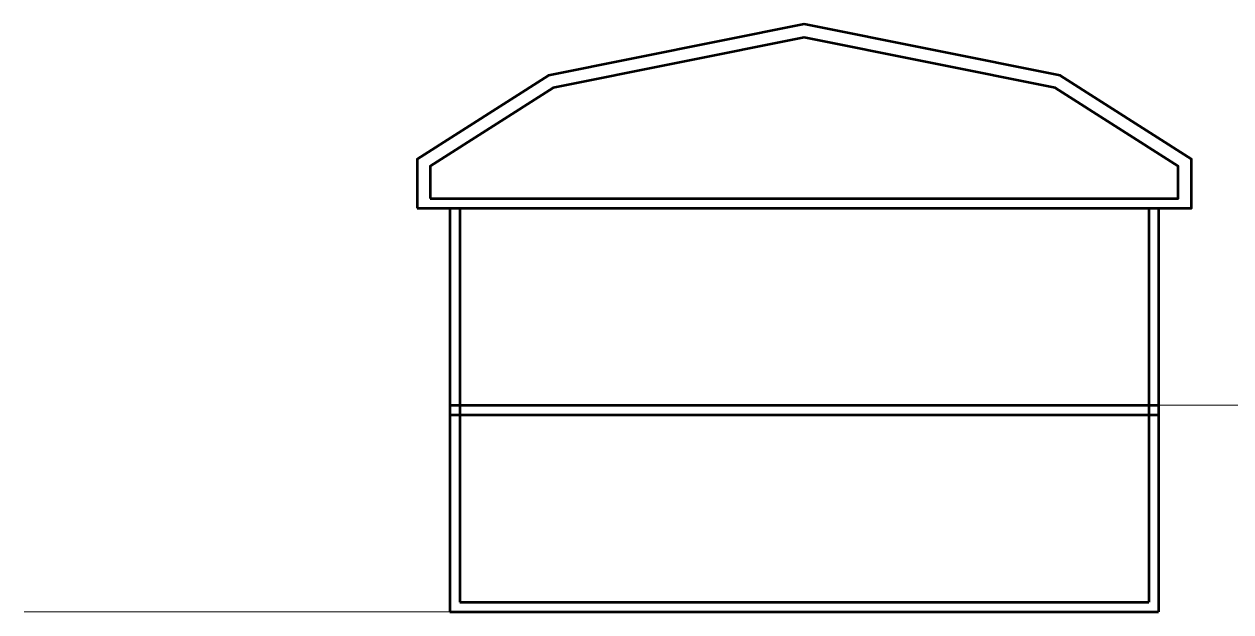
# Model space of a CAD drawing. Header units: millimetres. Extents: x 694231 to 734331, y 4486031 to 4541543.
# Drawn here: x 729946 to 731785, y 4487958 to 4488854 of the extents above; entities that cross this region are included whole.
import ezdxf

# ---------------------------------------------------------------- set-up
doc = ezdxf.new("R2010")
doc.units = ezdxf.units.MM

msp = doc.modelspace()

# ---------------------------------------------------------------- linework, layer by layer
at = {"color": 7, "lineweight": 53}
for points in [[(730545.2, 4488573.1), (731725.2, 4488573.1), (731725.2, 4488648.1), (731525.2, 4488775.6), (731135.2, 4488853.6), (730745.2, 4488775.6), (730545.2, 4488648.1)], [(730565.2, 4488588.1), (731705.2, 4488588.1), (731705.2, 4488637.1), (731517.6, 4488756.7), (731135.2, 4488833.2), (730752.8, 4488756.7), (730565.2, 4488637.1)]]:
    msp.add_lwpolyline(points, close=True, dxfattribs=at)
for points in [[(730595.2, 4488573.1), (730595.2, 4487958.1)], [(730610.2, 4488573.1), (730610.2, 4487973.1)], [(731660.2, 4488573.1), (731660.2, 4487973.1)], [(731675.2, 4488573.1), (731675.2, 4487958.1)], [(730595.2, 4488273.1), (731675.2, 4488273.1)], [(730595.2, 4488258.1), (731675.2, 4488258.1)], [(730595.2, 4487958.1), (731675.2, 4487958.1)], [(730610.2, 4487973.1), (731660.2, 4487973.1)], [(730610.2, 4487973.1), (731660.2, 4487973.1)]]:
    msp.add_lwpolyline(points, dxfattribs=at)
at = {"color": 8, "lineweight": 15}
for points in [[(732835.1, 4488273.1), (731675.2, 4488273.1)], [(730595.2, 4487958.1), (729946.4, 4487958.1)]]:
    msp.add_lwpolyline(points, dxfattribs=at)

doc.saveas('drawing.dxf')
